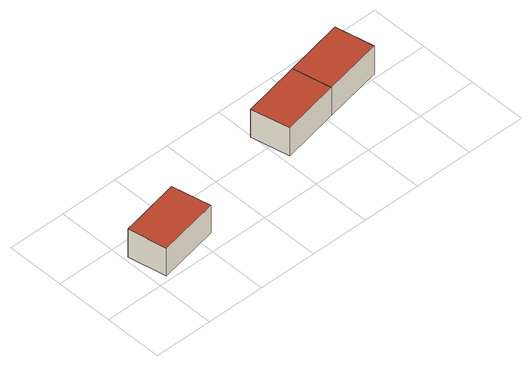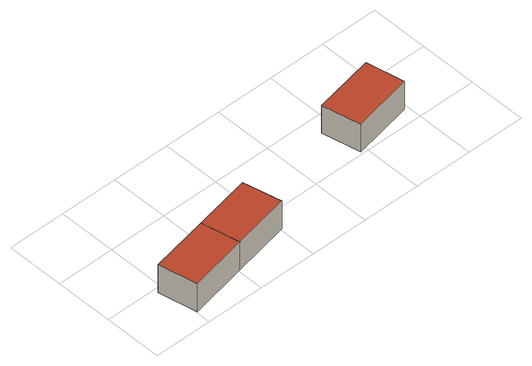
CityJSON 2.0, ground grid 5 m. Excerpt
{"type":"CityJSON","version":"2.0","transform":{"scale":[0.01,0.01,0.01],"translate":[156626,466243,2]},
"CityObjects":{
"building1":{"type":"Building","attributes":{"b3_bag_bag_overlap":0,"b3_dak_type":"horizontal","b3_extrusie":"standard","b3_h_dak_50p":4.88,"b3_h_dak_70p":4.88,"b3_h_dak_max":4.93,"b3_h_dak_min":4.83,"b3_h_maaiveld":2.19,"b3_is_glas_dak":false,"b3_kas_warenhuis":false,"b3_kwaliteitsindicator":true,"b3_mutatie_ahn3_ahn4":false,"b3_mutatie_ahn4_ahn5":false,"b3_n_nok":0,"b3_n_vlakken":1,"b3_opp_buitenmuur":37.68,"b3_opp_dak_plat":17.8,"b3_opp_dak_schuin":0,"b3_opp_grond":17.79,"b3_opp_scheidingsmuur":8.89,"b3_rmse_lod12":0.0239,"b3_rmse_lod13":0.0239,"b3_rmse_lod22":0.02,"b3_t_run":11,"b3_val3dity_lod12":"[]","b3_val3dity_lod13":"[]","b3_val3dity_lod22":"[]","b3_volume_lod12":47.95,"b3_volume_lod13":47.95,"b3_volume_lod22":47.83,"geconstateerd":false,"oorspronkelijkbouwjaar":1987,"status":"Pand in gebruik"},"children":["building1-1"]},
"building1-1":{"type":"BuildingPart","parents":["building1"],"geometry":[{"type":"Solid","lod":"2.2","boundaries":[[[[0,1,2,3]],[[4,5,6,7]],[[7,6,1,0]],[[6,5,2,1]],[[5,4,3,2]],[[4,7,0,3]]]],"semantics":{"surfaces":[{"type":"GroundSurface"},{"type":"RoofSurface"},{"type":"WallSurface"}],"values":[[0,1,2,2,2,2]]}}]},
"building2":{"type":"Building","attributes":{"b3_bag_bag_overlap":0,"b3_dak_type":"horizontal","b3_extrusie":"standard","b3_h_dak_50p":4.87,"b3_h_dak_70p":4.88,"b3_h_dak_max":4.93,"b3_h_dak_min":4.85,"b3_h_maaiveld":2.19,"b3_is_glas_dak":false,"b3_kas_warenhuis":false,"b3_kwaliteitsindicator":true,"b3_mutatie_ahn3_ahn4":false,"b3_mutatie_ahn4_ahn5":false,"b3_n_nok":0,"b3_n_vlakken":1,"b3_opp_buitenmuur":36.09,"b3_opp_dak_plat":16.88,"b3_opp_dak_schuin":0,"b3_opp_grond":16.88,"b3_opp_scheidingsmuur":8.97,"b3_rmse_lod12":0.0198,"b3_rmse_lod13":0.0198,"b3_rmse_lod22":0.0179,"b3_t_run":7,"b3_val3dity_lod12":"[]","b3_val3dity_lod13":"[]","b3_val3dity_lod22":"[]","b3_volume_lod12":45.46,"b3_volume_lod13":45.46,"b3_volume_lod22":45.35,"geconstateerd":false,"oorspronkelijkbouwjaar":1987,"status":"Pand in gebruik"},"children":["building2-1"]},
"building2-1":{"type":"BuildingPart","parents":["building2"],"geometry":[{"type":"Solid","lod":"2.2","boundaries":[[[[8,9,10,11]],[[12,13,14,15]],[[15,14,9,8]],[[14,13,10,9]],[[13,12,11,10]],[[12,15,8,11]]]],"semantics":{"surfaces":[{"type":"GroundSurface"},{"type":"RoofSurface"},{"type":"WallSurface"}],"values":[[0,1,2,2,2,2]]}}]},
"building3":{"type":"Building","attributes":{"b3_bag_bag_overlap":0,"b3_dak_type":"horizontal","b3_extrusie":"standard","b3_h_dak_50p":4.87,"b3_h_dak_70p":4.88,"b3_h_dak_max":4.93,"b3_h_dak_min":4.84,"b3_h_maaiveld":2.17,"b3_is_glas_dak":false,"b3_kas_warenhuis":false,"b3_kwaliteitsindicator":true,"b3_mutatie_ahn3_ahn4":false,"b3_mutatie_ahn4_ahn5":false,"b3_n_nok":0,"b3_n_vlakken":1,"b3_opp_buitenmuur":37.22,"b3_opp_dak_plat":17.38,"b3_opp_dak_schuin":0,"b3_opp_grond":17.38,"b3_opp_scheidingsmuur":8.97,"b3_rmse_lod12":0.0291,"b3_rmse_lod13":0.0291,"b3_rmse_lod22":0.0278,"b3_t_run":11,"b3_val3dity_lod12":"[]","b3_val3dity_lod13":"[]","b3_val3dity_lod22":"[]","b3_volume_lod12":47.11,"b3_volume_lod13":47.11,"b3_volume_lod22":47.04,"geconstateerd":false,"oorspronkelijkbouwjaar":1987,"status":"Pand in gebruik"},"children":["building3-1"]},
"building3-1":{"type":"BuildingPart","parents":["building3"],"geometry":[{"type":"Solid","lod":"2.2","boundaries":[[[[16,17,18,19]],[[20,21,12,15]],[[15,12,17,16]],[[12,21,18,17]],[[21,20,19,18]],[[20,15,16,19]]]],"semantics":{"surfaces":[{"type":"GroundSurface"},{"type":"RoofSurface"},{"type":"WallSurface"}],"values":[[0,1,2,2,2,2]]}}]}
},
"vertices":[
[622,148,19],[98,44,19],[33,371,19],[552,476,19],[552,476,288],[33,371,288],[98,44,288],[622,148,288],
[2051,435,19],[1559,337,19],[1487,664,19],[1984,764,19],[1984,764,288],[1487,664,288],[1559,337,288],[2051,435,288],
[2051,435,17],[1984,764,17],[2491,866,17],[2558,536,17],[2558,536,288],[2491,866,288]
]}
